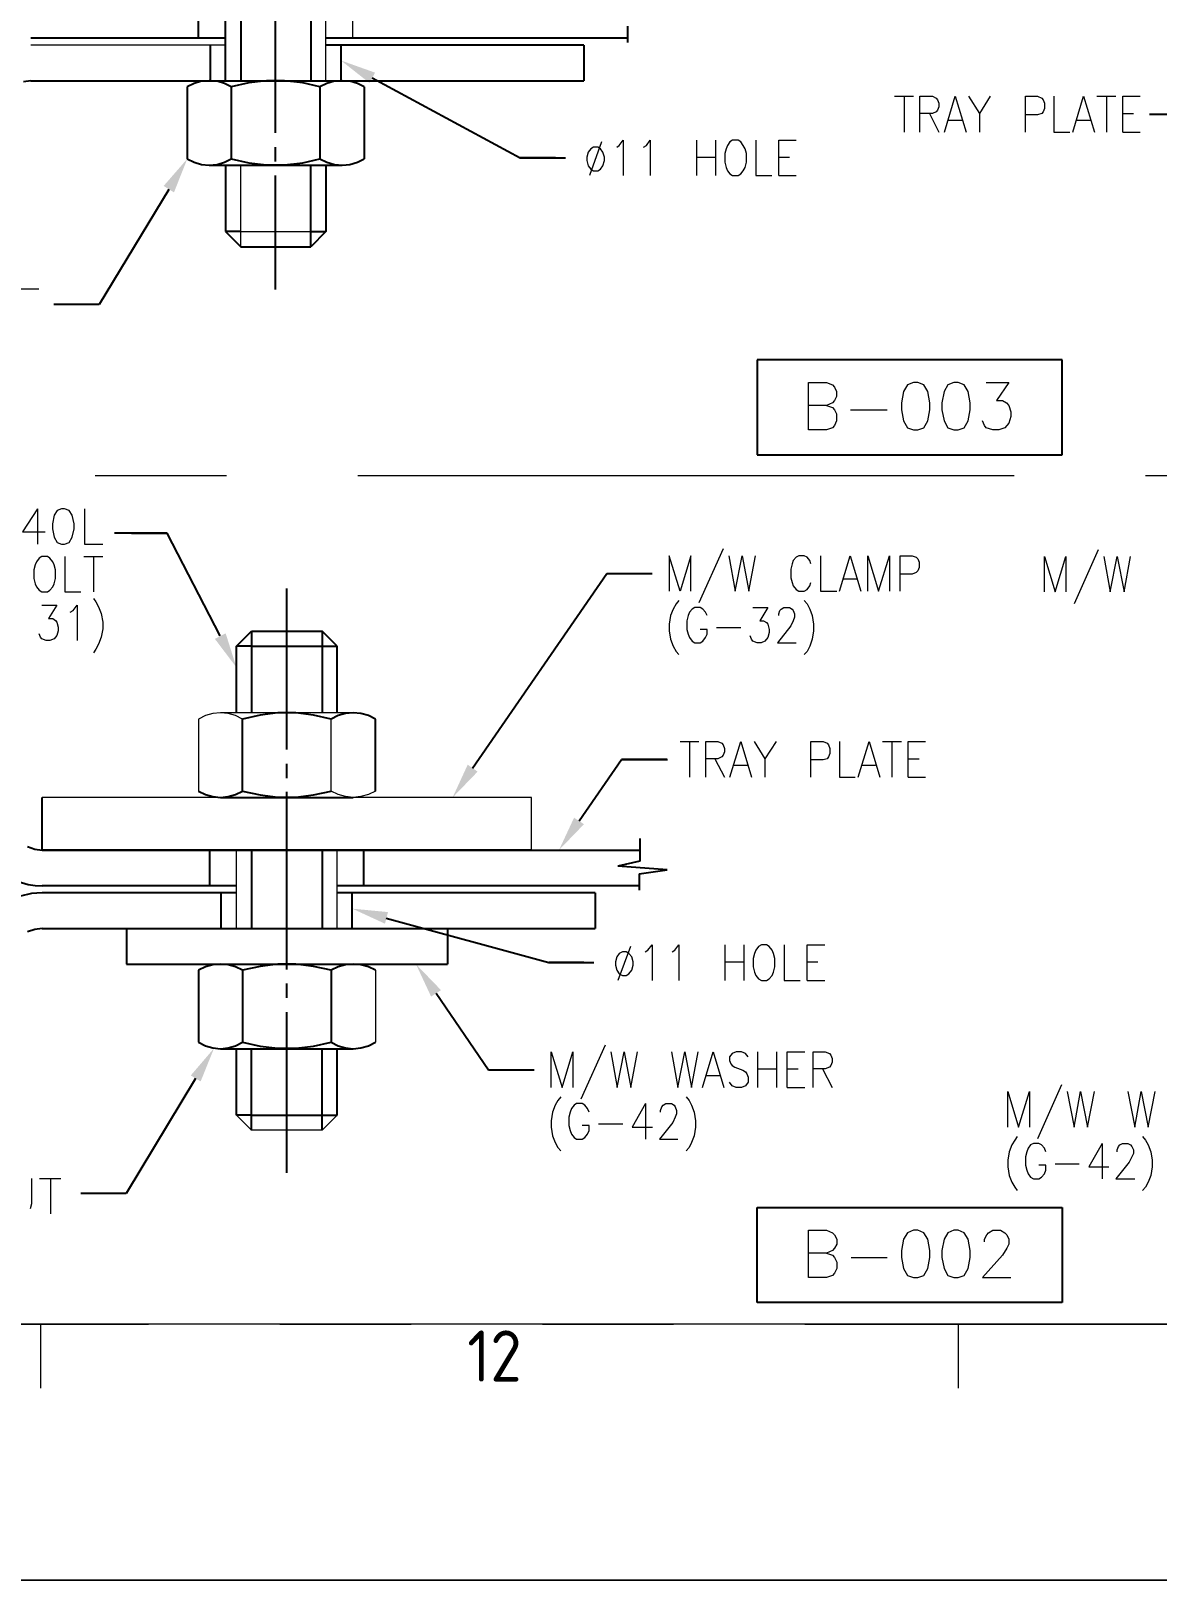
# Model space of a CAD drawing. Header units: inches. Extents: x -15980 to 45789, y -23276 to 2417.
# Drawn here: x 21121 to 21899, y -20343 to -19273 of the extents above; entities that cross this region are included whole.
import ezdxf
from ezdxf.enums import TextEntityAlignment as Align

# ---------------------------------------------------------------- set-up
doc = ezdxf.new("R2010")
doc.units = ezdxf.units.IN
doc.header["$MEASUREMENT"] = 0
doc.linetypes.add('PHANTOMX2', pattern=[127, 63.5, -12.7, 12.7, -12.7, 12.7, -12.7])
for name, color, linetype, lineweight in [('CADRE', 254, 'Continuous', 5), ('Color-7-Line_Weight-25', 7, 'Continuous', 25), ('Color-7-Line_Weight-9', 7, 'Continuous', 9), ('HATCH', 130, 'PHANTOMX2', 9), ('Plot Plan', 9, 'Continuous', 0), ('TEXT', 2, 'Continuous', 13)]:
    doc.layers.add(name, color=color, linetype=linetype, lineweight=lineweight)
doc.layers.add('dim', color=82, linetype='Continuous')
doc.styles.add('ISO Proportional', font='isocp.shx')

# ---------------------------------------------------------------- blocks, each defined once
blk = doc.blocks.new('A$C29ffe9d2')
at = {"layer": 'dim'}
for points in [[(141.92, 147.58), (139.83, 146.5), (144, 141)], [(190.67, 120.83), (188.75, 122.17), (185.83, 115.83)], [(211.25, 110.67), (209.33, 111.92), (206.42, 105.67)], [(172.75, 91.42), (173.33, 93.67), (166.42, 94.33)], [(183.58, 78.58), (181.67, 77.33), (178.75, 83.58)], [(137.08, 60.92), (135.17, 62.08), (139.67, 67.33)]]:
    blk.add_hatch(color=256, dxfattribs=at).paths.add_polyline_path(points)
at = {"layer": 'Color-7-Line_Weight-25', "linetype": 'Continuous'}
for p, q in [((153.75, 125.08), (153.75, 156.25)), ((144, 145.08), (146.92, 148)), ((146.92, 148), (160.58, 148)), ((146.92, 148), (146.92, 132.17)), ((160.58, 148), (160.58, 132.17)), ((163.5, 145.08), (160.58, 148)), ((144, 132.17), (144, 145.08)), ((146.92, 145.08), (144, 145.08)), ((146.92, 145.08), (160.58, 145.08)), ((160.58, 145.08), (163.5, 145.08)), ((163.5, 132.17), (163.5, 145.08)), ((152, 132.17), (148.58, 131.75)), ((155.5, 132.17), (152, 132.17)), ((158.92, 131.75), (155.5, 132.17)), ((165.08, 132.08), (163.67, 131.67)), ((166.58, 132.17), (165.08, 132.08)), ((168.08, 132.08), (166.58, 132.17)), ((169.58, 131.67), (168.08, 132.08)), ((148.58, 131.75), (145.17, 131)), ((145.17, 117.08), (145.17, 131)), ((162.33, 131), (158.92, 131.75)), ((163.67, 131.67), (162.33, 131)), ((170.92, 131), (169.58, 131.67)), ((170.92, 117.08), (170.92, 131)), ((153.75, 119.58), (153.75, 122.33)), ((136.67, 117.08), (138, 116.42)), ((143.83, 116.42), (145.17, 117.08)), ((145.17, 117.08), (148.58, 116.33)), ((153.75, 82.58), (153.75, 116.92)), ((158.92, 116.33), (162.33, 117.08)), ((106.42, 105.67), (106.42, 115.83)), ((138, 116.42), (139.42, 116)), ((139.42, 116), (140.92, 115.83)), ((140.92, 115.83), (142.42, 116)), ((140.92, 115.83), (166.58, 115.83)), ((142.42, 116), (143.83, 116.42)), ((148.58, 116.33), (152, 115.92)), ((152, 115.92), (155.5, 115.92)), ((155.5, 115.92), (158.92, 116.33)), ((222.08, 107.92), (222.08, 103.5)), ((103.58, 106.33), (105, 105.83)), ((105, 105.83), (106.42, 105.67)), ((201.08, 105.67), (106.42, 105.67)), ((106.42, 105.67), (222.08, 105.67)), ((138.83, 98.75), (138.83, 105.67)), ((146.92, 105.67), (146.92, 90.5)), ((160.58, 105.67), (160.58, 90.5)), ((168.67, 98.75), (168.67, 105.67)), ((222.08, 103.5), (217.83, 102.58)), ((227.33, 101.83), (217.83, 102.58)), ((221.92, 101.08), (227.33, 101.83)), ((221.92, 101.08), (221.92, 97.92)), ((104.33, 97.25), (102.25, 96.75)), ((106.42, 97.42), (104.33, 97.25)), ((144, 98.75), (106.42, 98.75)), ((144, 97.42), (106.42, 97.42)), ((141.08, 90.5), (141.08, 97.42)), ((221.92, 98.75), (163.5, 98.75)), ((213.42, 97.42), (163.5, 97.42)), ((166.42, 90.5), (166.42, 97.42)), ((213.42, 97.42), (213.42, 90.5)), ((105, 90.33), (103.58, 89.83)), ((106.42, 90.5), (105, 90.33)), ((106.42, 90.5), (213.42, 90.5)), ((122.75, 90.5), (122.75, 83.58)), ((184.83, 90.5), (184.83, 83.58)), ((122.75, 83.58), (184.83, 83.58)), ((138, 83.08), (136.67, 82.42)), ((136.67, 82.42), (136.67, 68.5)), ((139.42, 83.5), (138, 83.08)), ((140.92, 83.58), (139.42, 83.5)), ((140.92, 83.58), (166.58, 83.58)), ((142.42, 83.5), (140.92, 83.58)), ((143.83, 83.08), (142.42, 83.5)), ((145.17, 82.42), (143.83, 83.08)), ((148.58, 83.17), (145.17, 82.42)), ((145.17, 82.42), (145.17, 68.5)), ((152, 83.58), (148.58, 83.17)), ((155.5, 83.58), (152, 83.58)), ((158.92, 83.17), (155.5, 83.58)), ((162.33, 82.42), (158.92, 83.17)), ((163.67, 83.08), (162.33, 82.42)), ((162.33, 82.42), (162.33, 68.5)), ((165.08, 83.5), (163.67, 83.08)), ((166.58, 83.58), (165.08, 83.5)), ((168.08, 83.5), (166.58, 83.58)), ((169.58, 83.08), (168.08, 83.5)), ((170.92, 82.42), (169.58, 83.08)), ((153.75, 77.08), (153.75, 79.83)), ((153.75, 43.25), (153.75, 74.33)), ((136.67, 68.5), (138, 67.83)), ((138, 67.83), (139.42, 67.42)), ((139.42, 67.42), (140.92, 67.25)), ((140.92, 67.25), (142.42, 67.42)), ((140.92, 67.25), (166.58, 67.25)), ((142.42, 67.42), (143.83, 67.83)), ((143.83, 67.83), (145.17, 68.5)), ((144, 54.42), (144, 67.25)), ((145.17, 68.5), (148.58, 67.75)), ((146.92, 51.5), (146.92, 67.25)), ((148.58, 67.75), (152, 67.33)), ((152, 67.33), (155.5, 67.33)), ((155.5, 67.33), (158.92, 67.75)), ((158.92, 67.75), (162.33, 68.5)), ((160.58, 51.5), (160.58, 67.25)), ((162.33, 68.5), (163.67, 67.83)), ((163.5, 54.42), (163.5, 67.25)), ((163.67, 67.83), (165.08, 67.42)), ((165.08, 67.42), (166.58, 67.25)), ((166.58, 67.25), (168.08, 67.42)), ((168.08, 67.42), (169.58, 67.83)), ((169.58, 67.83), (170.92, 68.5)), ((146.92, 54.42), (144, 54.42)), ((146.92, 54.42), (160.58, 54.42)), ((160.58, 54.42), (163.5, 54.42))]:
    blk.add_line(p, q, dxfattribs=at)
blk.add_arc((106.43, 112.26), 13.51, 180.0619, 269.9383, dxfattribs=at)
at = {"layer": 'Color-7-Line_Weight-9', "linetype": 'Continuous'}
for p, q in [((144, 90.5), (144, 105.67)), ((163.5, 90.5), (163.5, 105.67)), ((170.92, 82.42), (170.92, 68.5))]:
    blk.add_line(p, q, dxfattribs=at)
for points in [[(166.58, 132.17), (140.92, 132.17), (139.42, 132.08), (138, 131.67), (136.67, 131), (136.67, 117.08)], [(145.17, 131), (143.83, 131.67), (142.42, 132.08), (140.92, 132.17)], [(170.92, 117.08), (169.58, 116.42), (168.08, 116), (166.58, 115.83), (165.08, 116), (163.67, 116.42), (162.33, 117.08), (162.33, 131)], [(201.08, 105.67), (201.08, 115.83), (106.42, 115.83)], [(163.5, 54.42), (160.58, 51.5), (146.92, 51.5), (144, 54.42)]]:
    blk.add_lwpolyline(points, dxfattribs=at)
at = {"layer": 'dim'}
for p, q in [((130.58, 166.92), (120.42, 166.92)), ((123.67, 166.92), (130.58, 166.92)), ((140.83, 147.08), (130.58, 166.92)), ((189.67, 121.5), (215.67, 159.17)), ((215.67, 159.17), (224.42, 159.17)), ((210.33, 111.33), (218.5, 123.17)), ((227.25, 123.17), (218.5, 123.17)), ((218.5, 123.17), (227.42, 123.17)), ((173, 92.5), (204.42, 83.92)), ((211.25, 83.92), (204.42, 83.92)), ((204.42, 83.92), (212.33, 83.92)), ((204.42, 83.92), (213.17, 83.92)), ((182.67, 78), (192.75, 63.17)), ((192.75, 63.17), (201.58, 63.17)), ((136.08, 61.5), (122.67, 39.25)), ((122.67, 39.25), (113.92, 39.25)), ((244.75, 18.15), (244.75, 36.57)), ((244.75, 36.57), (303.75, 36.57)), ((303.75, 36.57), (303.75, 18.15)), ((303.75, 18.15), (244.75, 18.15))]:
    blk.add_line(p, q, dxfattribs=at)
at = {"layer": 'HATCH', "ltscale": 2}
blk.add_lwpolyline([(548.5, 178), (0, 178), (0, 14), (548.5, 14)], close=True, dxfattribs=at)
at = {"layer": 'TEXT', "ltscale": 0.5}
for p, q in [((105.5, 171.67), (102.58, 167.17)), ((105.5, 171.67), (105.5, 164.83)), ((109.33, 171.33), (108.75, 170.42)), ((110.17, 171.67), (109.33, 171.33)), ((110.75, 171.67), (110.17, 171.67)), ((111.67, 171.33), (110.75, 171.67)), ((112.25, 170.42), (111.67, 171.33)), ((114.58, 171.67), (114.58, 164.83)), ((108.75, 170.42), (108.42, 168.75)), ((108.42, 168.75), (108.42, 167.75)), ((108.42, 167.75), (108.75, 166.17)), ((112.58, 168.75), (112.25, 170.42)), ((112.25, 166.17), (112.58, 167.75)), ((112.58, 167.75), (112.58, 168.75)), ((102.58, 167.17), (107, 167.17)), ((108.75, 166.17), (109.33, 165.17)), ((109.33, 165.17), (110.17, 164.83)), ((110.17, 164.83), (110.75, 164.83)), ((110.75, 164.83), (111.67, 165.17)), ((111.67, 165.17), (112.25, 166.17)), ((114.58, 164.83), (118.17, 164.83)), ((105.83, 162.08), (105.33, 161.42)), ((106.33, 162.42), (105.83, 162.08)), ((107.42, 162.42), (106.33, 162.42)), ((107.92, 162.08), (107.42, 162.42)), ((108.5, 161.42), (107.92, 162.08)), ((110.83, 162.42), (110.83, 155.58)), ((114.5, 162.42), (118.17, 162.42)), ((116.33, 162.42), (116.33, 155.58)), ((238.17, 163.92), (233.5, 153.5)), ((239.25, 162.58), (240.5, 155.75)), ((240.5, 155.75), (241.83, 162.58)), ((241.83, 162.58), (243.17, 155.75)), ((243.17, 155.75), (244.42, 162.58)), ((252.33, 162.33), (251.75, 161.67)), ((252.83, 162.58), (252.33, 162.33)), ((253.83, 162.58), (252.83, 162.58)), ((254.42, 162.33), (253.83, 162.58)), ((254.92, 161.67), (254.42, 162.33)), ((257, 162.58), (257, 155.75)), ((260.67, 155.75), (262.75, 162.58)), ((262.75, 162.58), (264.83, 155.75)), ((266.17, 155.75), (266.17, 162.58)), ((266.17, 162.58), (268.25, 155.75)), ((268.25, 155.75), (270.33, 162.58)), ((270.33, 162.58), (270.33, 155.75)), ((272.42, 155.75), (272.42, 162.58)), ((272.42, 162.58), (274.75, 162.58)), ((274.75, 162.58), (275.5, 162.33)), ((275.5, 162.33), (275.83, 162)), ((275.83, 162), (276.08, 161.33)), ((300.33, 155.58), (300.33, 162.42)), ((300.33, 162.42), (302.42, 155.58)), ((302.42, 155.58), (304.5, 162.42)), ((304.5, 162.42), (304.5, 155.58)), ((310.75, 163.75), (306.08, 153.25)), ((311.83, 162.42), (313.08, 155.58)), ((313.08, 155.58), (314.42, 162.42)), ((314.42, 162.42), (315.75, 155.58)), ((315.75, 155.58), (317, 162.42)), ((105.08, 160.83), (104.83, 159.83)), ((104.83, 159.83), (104.83, 158.17)), ((105.33, 161.42), (105.08, 160.83)), ((108.75, 160.83), (108.5, 161.42)), ((109, 159.83), (108.75, 160.83)), ((109, 158.17), (109, 159.83)), ((251.5, 161), (251.25, 160)), ((251.25, 160), (251.25, 158.33)), ((251.75, 161.67), (251.5, 161)), ((255.17, 161), (254.92, 161.67)), ((274.75, 159), (272.42, 159)), ((275.5, 159.33), (274.75, 159)), ((275.83, 159.67), (275.5, 159.33)), ((276.08, 160.33), (275.83, 159.67)), ((276.08, 161.33), (276.08, 160.33)), ((104.83, 158.17), (105.08, 157.17)), ((105.08, 157.17), (105.33, 156.58)), ((105.33, 156.58), (105.83, 155.92)), ((105.83, 155.92), (106.33, 155.58)), ((107.42, 155.58), (107.92, 155.92)), ((107.92, 155.92), (108.5, 156.58)), ((108.5, 156.58), (108.75, 157.17)), ((108.75, 157.17), (109, 158.17)), ((251.25, 158.33), (251.5, 157.42)), ((251.5, 157.42), (251.75, 156.75)), ((251.75, 156.75), (252.33, 156.08)), ((252.33, 156.08), (252.83, 155.75)), ((253.83, 155.75), (254.42, 156.08)), ((254.42, 156.08), (254.92, 156.75)), ((254.92, 156.75), (255.17, 157.42)), ((261.42, 158.08), (264.08, 158.08)), ((106.33, 155.58), (107.42, 155.58)), ((106.33, 153), (109.25, 153)), ((109.25, 153), (107.67, 150.42)), ((110.83, 155.58), (113.92, 155.58)), ((112.42, 152), (113.17, 153)), ((113.17, 153), (113.17, 146.17)), ((116.33, 154.33), (116.83, 153.67)), ((116.83, 153.67), (117.33, 152.67)), ((252.83, 155.75), (253.83, 155.75)), ((253.83, 153.92), (254.42, 153.25)), ((254.42, 153.25), (254.92, 152.25)), ((257, 155.75), (260.17, 155.75)), ((107.67, 150.42), (108.5, 150.42)), ((108.5, 150.42), (109, 150.08)), ((109, 150.08), (109.25, 149.75)), ((111.83, 151.67), (112.42, 152)), ((117.33, 152.67), (117.83, 151.42)), ((117.83, 151.42), (118.17, 149.75)), ((231.42, 151), (231.17, 150)), ((231.17, 150), (231.17, 148.33)), ((231.67, 151.67), (231.42, 151)), ((232.17, 152.25), (231.67, 151.67)), ((232.67, 152.58), (232.17, 152.25)), ((233.75, 152.58), (232.67, 152.58)), ((234.25, 152.25), (233.75, 152.58)), ((234.75, 151.67), (234.25, 152.25)), ((235.08, 151), (234.75, 151.67)), ((243.92, 152.58), (246.83, 152.58)), ((246.83, 152.58), (245.25, 150)), ((245.25, 150), (246, 150)), ((246, 150), (246.58, 149.67)), ((248.92, 151.33), (249.17, 152)), ((248.92, 151), (248.92, 151.33)), ((249.17, 152), (249.42, 152.25)), ((249.42, 152.25), (249.92, 152.58)), ((249.92, 152.58), (251, 152.58)), ((251, 152.58), (251.5, 152.25)), ((251.75, 150), (251.25, 149)), ((251.5, 152.25), (251.75, 152)), ((251.75, 152), (252, 151.33)), ((252, 150.67), (251.75, 150)), ((252, 151.33), (252, 150.67)), ((254.92, 152.25), (255.42, 151)), ((255.42, 151), (255.67, 149.33)), ((106.08, 146.83), (105.83, 147.5)), ((106.33, 146.5), (106.08, 146.83)), ((109.25, 147.17), (108.75, 146.5)), ((109.25, 149.75), (109.5, 148.75)), ((109.5, 148.08), (109.25, 147.17)), ((109.5, 148.75), (109.5, 148.08)), ((117.83, 146.83), (117.33, 145.5)), ((118.17, 148.42), (117.83, 146.83)), ((118.17, 149.75), (118.17, 148.42)), ((231.17, 148.33), (231.42, 147.42)), ((231.42, 147.42), (231.67, 146.75)), ((235.08, 148.33), (233.75, 148.33)), ((234.75, 146.75), (235.08, 147.42)), ((235.08, 147.42), (235.08, 148.33)), ((236.92, 148.67), (241.58, 148.67)), ((243.67, 146.42), (243.42, 147.08)), ((246.58, 149.67), (246.83, 149.33)), ((246.83, 149.33), (247.08, 148.33)), ((247.08, 147.75), (246.83, 146.75)), ((247.08, 148.33), (247.08, 147.75)), ((251.25, 149), (248.67, 145.75)), ((255.67, 148.08), (255.42, 146.42)), ((255.67, 149.33), (255.67, 148.08)), ((107.17, 146.17), (106.33, 146.5)), ((107.92, 146.17), (107.17, 146.17)), ((108.75, 146.5), (107.92, 146.17)), ((116.83, 144.5), (116.33, 143.83)), ((117.33, 145.5), (116.83, 144.5)), ((231.67, 146.75), (232.17, 146.08)), ((232.17, 146.08), (232.67, 145.75)), ((232.67, 145.75), (233.75, 145.75)), ((233.75, 145.75), (234.25, 146.08)), ((234.25, 146.08), (234.75, 146.75)), ((243.92, 146.08), (243.67, 146.42)), ((244.75, 145.75), (243.92, 146.08)), ((245.5, 145.75), (244.75, 145.75)), ((246.25, 146.08), (245.5, 145.75)), ((246.83, 146.75), (246.25, 146.08)), ((248.67, 145.75), (252.33, 145.75)), ((254.42, 144.08), (253.83, 143.5)), ((254.92, 145.08), (254.42, 144.08)), ((255.42, 146.42), (254.92, 145.08)), ((229.83, 126.67), (233.5, 126.67)), ((231.67, 126.67), (231.67, 119.75)), ((234.83, 119.75), (234.83, 126.67)), ((234.83, 126.67), (237.17, 126.67)), ((237.17, 126.67), (237.92, 126.33)), ((237.92, 126.33), (238.17, 126)), ((238.17, 126), (238.42, 125.33)), ((239.5, 119.75), (241.58, 126.67)), ((241.58, 126.67), (243.67, 119.75)), ((244.17, 126.67), (246.25, 123.33)), ((248.42, 126.67), (246.25, 123.33)), ((255.17, 119.75), (255.17, 126.67)), ((255.17, 126.67), (257.5, 126.67)), ((257.5, 126.67), (258.33, 126.33)), ((258.33, 126.33), (258.58, 126)), ((258.58, 126), (258.83, 125.33)), ((260.67, 126.67), (260.67, 119.75)), ((264.33, 119.75), (266.42, 126.67)), ((266.42, 126.67), (268.5, 119.75)), ((269, 126.67), (272.67, 126.67)), ((270.83, 126.67), (270.83, 119.75)), ((274, 119.75), (274, 126.67)), ((274, 126.67), (277.33, 126.67)), ((237.17, 123.33), (234.83, 123.33)), ((236.58, 123.33), (238.42, 119.75)), ((237.92, 123.67), (237.17, 123.33)), ((238.17, 124), (237.92, 123.67)), ((238.42, 124.67), (238.17, 124)), ((238.42, 125.33), (238.42, 124.67)), ((246.25, 123.33), (246.25, 119.75)), ((257.5, 123.08), (255.17, 123.08)), ((258.33, 123.33), (257.5, 123.08)), ((258.58, 123.67), (258.33, 123.33)), ((258.83, 124.33), (258.58, 123.67)), ((258.83, 125.33), (258.83, 124.33)), ((274, 123.33), (276.08, 123.33)), ((240.25, 122.08), (242.92, 122.08)), ((265.08, 122.08), (267.67, 122.08)), ((260.67, 119.75), (263.75, 119.75)), ((274, 119.75), (277.33, 119.75)), ((220.25, 87), (217.83, 80.42)), ((223.58, 86.33), (224.42, 87.33)), ((224.42, 87.33), (224.42, 80.42)), ((228.83, 86.33), (229.58, 87.33)), ((229.58, 87.33), (229.58, 80.42)), ((238.5, 87.33), (238.5, 80.42)), ((242.17, 87.33), (242.17, 80.42)), ((245, 87), (244.5, 86.33)), ((245.58, 87.33), (245, 87)), ((246.58, 87.33), (245.58, 87.33)), ((247.08, 87), (246.58, 87.33)), ((247.67, 86.33), (247.08, 87)), ((250, 87.33), (250, 80.42)), ((254.42, 80.42), (254.42, 87.33)), ((254.42, 87.33), (257.83, 87.33)), ((217.58, 85), (217.33, 84.08)), ((217.33, 84.08), (217.33, 83.42)), ((218.08, 85.67), (217.58, 85)), ((218.67, 86), (218.08, 85.67)), ((219.42, 86), (218.67, 86)), ((219.92, 85.67), (219.42, 86)), ((220.5, 85), (219.92, 85.67)), ((220.75, 84.08), (220.5, 85)), ((220.75, 83.42), (220.75, 84.08)), ((223.08, 86), (223.58, 86.33)), ((228.33, 86), (228.83, 86.33)), ((238.5, 84.08), (242.17, 84.08)), ((244.25, 85.67), (244, 84.67)), ((244, 84.67), (244, 83.08)), ((244.5, 86.33), (244.25, 85.67)), ((247.92, 85.67), (247.67, 86.33)), ((248.17, 84.67), (247.92, 85.67)), ((248.17, 83.08), (248.17, 84.67)), ((254.42, 84.08), (256.5, 84.08)), ((217.33, 83.42), (217.58, 82.42)), ((217.58, 82.42), (218.08, 81.75)), ((218.08, 81.75), (218.67, 81.42)), ((218.67, 81.42), (219.42, 81.42)), ((219.42, 81.42), (219.92, 81.75)), ((219.92, 81.75), (220.5, 82.42)), ((220.5, 82.42), (220.75, 83.42)), ((244, 83.08), (244.25, 82.08)), ((244.25, 82.08), (244.5, 81.42)), ((244.5, 81.42), (245, 80.75)), ((247.08, 80.75), (247.67, 81.42)), ((247.67, 81.42), (247.92, 82.08)), ((247.92, 82.08), (248.17, 83.08)), ((245, 80.75), (245.58, 80.42)), ((245.58, 80.42), (246.58, 80.42)), ((246.58, 80.42), (247.08, 80.75)), ((250, 80.42), (253.08, 80.42)), ((254.42, 80.42), (257.83, 80.42)), ((204.92, 59.75), (204.92, 66.67)), ((204.92, 66.67), (207, 59.75)), ((207, 59.75), (209.08, 66.67)), ((209.08, 66.67), (209.08, 59.75)), ((215.33, 67.92), (210.67, 57.5)), ((216.42, 66.67), (217.67, 59.75)), ((217.67, 59.75), (219, 66.67)), ((219, 66.67), (220.33, 59.75)), ((220.33, 59.75), (221.58, 66.67)), ((228.17, 66.67), (229.42, 59.75)), ((229.42, 59.75), (230.75, 66.67)), ((230.75, 66.67), (232.08, 59.75)), ((232.08, 59.75), (233.33, 66.67)), ((234.17, 59.75), (236.25, 66.67)), ((236.25, 66.67), (238.33, 59.75)), ((239.92, 66.33), (239.42, 65.67)), ((240.67, 66.67), (239.92, 66.33)), ((241.75, 66.67), (240.67, 66.67)), ((242.5, 66.33), (241.75, 66.67)), ((243, 65.67), (242.5, 66.33)), ((244.83, 66.67), (244.83, 59.75)), ((248.5, 66.67), (248.5, 59.75)), ((250.58, 59.75), (250.58, 66.67)), ((250.58, 66.67), (254, 66.67)), ((255.58, 59.75), (255.58, 66.67)), ((255.58, 66.67), (257.92, 66.67)), ((257.92, 66.67), (258.75, 66.33)), ((258.75, 66.33), (259, 66)), ((259, 66), (259.25, 65.33)), ((239.42, 65.67), (239.42, 65)), ((239.42, 65), (239.67, 64.33)), ((239.67, 64.33), (239.92, 64)), ((239.92, 64), (240.42, 63.67)), ((240.42, 63.67), (242, 63.08)), ((242, 63.08), (242.5, 62.75)), ((244.83, 63.33), (248.5, 63.33)), ((250.58, 63.33), (252.67, 63.33)), ((257.92, 63.33), (255.58, 63.33)), ((257.42, 63.33), (259.25, 59.75)), ((258.75, 63.67), (257.92, 63.33)), ((259, 64), (258.75, 63.67)), ((259.25, 64.67), (259, 64)), ((259.25, 65.33), (259.25, 64.67)), ((234.92, 62.08), (237.58, 62.08)), ((239.92, 60.08), (239.42, 60.75)), ((240.67, 59.75), (239.92, 60.08)), ((242.5, 60.08), (241.75, 59.75)), ((242.5, 62.75), (242.75, 62.42)), ((243, 60.75), (242.5, 60.08)), ((242.75, 62.42), (243, 61.75)), ((243, 61.75), (243, 60.75)), ((303.67, 60.25), (299, 49.83)), ((231, 57.92), (231.58, 57.25)), ((231.58, 57.25), (232.08, 56.33)), ((241.75, 59.75), (240.67, 59.75)), ((250.58, 59.75), (254, 59.75)), ((293.25, 52.08), (293.25, 59)), ((293.25, 59), (295.33, 52.08)), ((295.33, 52.08), (297.42, 59)), ((297.42, 59), (297.42, 52.08)), ((304.75, 59), (306.08, 52.08)), ((306.08, 52.08), (307.33, 59)), ((307.33, 59), (308.67, 52.08)), ((308.67, 52.08), (310, 59)), ((316.5, 59), (317.83, 52.08)), ((317.83, 52.08), (319.08, 59)), ((319.08, 59), (320.42, 52.08)), ((320.42, 52.08), (321.75, 59)), ((208.58, 55), (208.33, 54)), ((208.33, 54), (208.33, 52.42)), ((208.83, 55.67), (208.58, 55)), ((209.33, 56.33), (208.83, 55.67)), ((209.83, 56.67), (209.33, 56.33)), ((210.92, 56.67), (209.83, 56.67)), ((211.42, 56.33), (210.92, 56.67)), ((211.92, 55.67), (211.42, 56.33)), ((212.25, 55), (211.92, 55.67)), ((223.17, 56.67), (220.58, 52.08)), ((223.17, 56.67), (223.17, 49.75)), ((226.08, 55.33), (226.33, 56)), ((226.08, 55), (226.08, 55.33)), ((226.33, 56), (226.58, 56.33)), ((226.58, 56.33), (227.08, 56.67)), ((227.08, 56.67), (228.17, 56.67)), ((228.17, 56.67), (228.67, 56.33)), ((228.92, 54), (228.42, 53)), ((228.67, 56.33), (228.92, 56)), ((228.92, 56), (229.17, 55.33)), ((229.17, 54.67), (228.92, 54)), ((229.17, 55.33), (229.17, 54.67)), ((232.08, 56.33), (232.58, 55)), ((232.58, 55), (232.83, 53.33)), ((208.33, 52.42), (208.58, 51.42)), ((208.58, 51.42), (208.83, 50.75)), ((212.25, 52.42), (210.92, 52.42)), ((211.92, 50.75), (212.25, 51.42)), ((212.25, 51.42), (212.25, 52.42)), ((214.08, 52.75), (218.75, 52.75)), ((220.58, 52.08), (224.5, 52.08)), ((228.42, 53), (225.83, 49.75)), ((232.83, 52.08), (232.58, 50.42)), ((232.83, 53.33), (232.83, 52.08)), ((208.83, 50.75), (209.33, 50.08)), ((209.33, 50.08), (209.83, 49.75)), ((209.83, 49.75), (210.92, 49.75)), ((210.92, 49.75), (211.42, 50.08)), ((211.42, 50.08), (211.92, 50.75)), ((225.83, 49.75), (229.42, 49.75)), ((231.58, 48.17), (231, 47.5)), ((232.08, 49.08), (231.58, 48.17)), ((232.58, 50.42), (232.08, 49.08)), ((297.17, 48), (296.92, 47.33)), ((297.67, 48.67), (297.17, 48)), ((298.25, 48.92), (297.67, 48.67)), ((299.25, 48.92), (298.25, 48.92)), ((299.75, 48.67), (299.25, 48.92)), ((300.33, 48), (299.75, 48.67)), ((300.58, 47.33), (300.33, 48)), ((311.5, 48.92), (308.92, 44.42)), ((311.5, 48.92), (311.5, 42.08)), ((314.42, 47.67), (314.67, 48.33)), ((314.67, 48.33), (314.92, 48.67)), ((314.92, 48.67), (315.42, 48.92)), ((315.42, 48.92), (316.5, 48.92)), ((316.5, 48.92), (317, 48.67)), ((317, 48.67), (317.25, 48.33)), ((317.25, 48.33), (317.58, 47.67)), ((319.33, 50.25), (319.92, 49.58)), ((319.92, 49.58), (320.42, 48.67)), ((320.42, 48.67), (320.92, 47.33)), ((296.92, 47.33), (296.67, 46.33)), ((296.67, 46.33), (296.67, 44.75)), ((302.42, 45), (307.08, 45)), ((316.75, 45.33), (314.17, 42.08)), ((314.42, 47.33), (314.42, 47.67)), ((317.58, 47), (316.75, 45.33)), ((317.58, 47.67), (317.58, 47)), ((320.92, 47.33), (321.17, 45.67)), ((321.17, 45.67), (321.17, 44.42)), ((104.42, 37.33), (104.42, 42.17)), ((105.92, 42.17), (110, 42.17)), ((108, 42.17), (108, 35.33)), ((296.67, 44.75), (296.92, 43.75)), ((296.92, 43.75), (297.17, 43.08)), ((297.17, 43.08), (297.67, 42.42)), ((297.67, 42.42), (298.25, 42.08)), ((298.25, 42.08), (299.25, 42.08)), ((300.58, 44.75), (299.25, 44.75)), ((299.25, 42.08), (299.75, 42.42)), ((299.75, 42.42), (300.33, 43.08)), ((300.33, 43.08), (300.58, 43.75)), ((300.58, 43.75), (300.58, 44.75)), ((308.92, 44.42), (312.83, 44.42)), ((314.17, 42.08), (317.83, 42.08)), ((320.92, 42.75), (320.42, 41.42)), ((321.17, 44.42), (320.92, 42.75)), ((319.92, 40.5), (319.33, 39.83)), ((320.42, 41.42), (319.92, 40.5)), ((104.17, 36.33), (104.42, 37.33)), ((254.67, 22.98), (254.67, 32.15)), ((254.67, 32.15), (258.17, 32.15)), ((258.17, 32.15), (259.33, 31.65)), ((259.33, 31.65), (259.75, 31.23)), ((259.75, 31.23), (260.17, 30.4)), ((260.17, 30.4), (260.17, 29.48)), ((273.08, 30.4), (272.67, 28.23)), ((273.83, 31.65), (273.08, 30.4)), ((275, 32.15), (273.83, 31.65)), ((275.83, 32.15), (275, 32.15)), ((277, 31.65), (275.83, 32.15)), ((277.75, 30.4), (277, 31.65)), ((278.17, 28.23), (277.75, 30.4)), ((280.92, 30.4), (280.5, 28.23)), ((281.67, 31.65), (280.92, 30.4)), ((282.83, 32.15), (281.67, 31.65)), ((283.67, 32.15), (282.83, 32.15)), ((284.83, 31.65), (283.67, 32.15)), ((285.58, 30.4), (284.83, 31.65)), ((286, 28.23), (285.58, 30.4)), ((288.75, 30.4), (289.17, 31.23)), ((288.75, 29.9), (288.75, 30.4)), ((289.17, 31.23), (289.5, 31.65)), ((289.5, 31.65), (290.33, 32.15)), ((290.33, 32.15), (291.83, 32.15)), ((291.83, 32.15), (292.67, 31.65)), ((292.67, 31.65), (293.08, 31.23)), ((293.08, 31.23), (293.42, 30.4)), ((293.42, 30.4), (293.42, 29.48)), ((258.17, 27.73), (254.67, 27.73)), ((259.33, 28.23), (258.17, 27.73)), ((258.17, 27.73), (259.33, 27.32)), ((259.75, 28.65), (259.33, 28.23)), ((259.33, 27.32), (259.75, 26.9)), ((260.17, 29.48), (259.75, 28.65)), ((272.67, 28.23), (272.67, 26.9)), ((278.17, 26.9), (278.17, 28.23)), ((280.5, 28.23), (280.5, 26.9)), ((286, 26.9), (286, 28.23)), ((292.25, 27.32), (288.33, 22.98)), ((293.08, 28.65), (292.25, 27.32)), ((293.42, 29.48), (293.08, 28.65)), ((259.75, 26.9), (260.17, 25.98)), ((260.17, 24.73), (259.75, 23.82)), ((260.17, 25.98), (260.17, 24.73)), ((262.92, 26.9), (269.92, 26.9)), ((272.67, 26.9), (273.08, 24.73)), ((273.08, 24.73), (273.83, 23.4)), ((277, 23.4), (277.75, 24.73)), ((277.75, 24.73), (278.17, 26.9)), ((280.5, 26.9), (280.92, 24.73)), ((280.92, 24.73), (281.67, 23.4)), ((284.83, 23.4), (285.58, 24.73)), ((285.58, 24.73), (286, 26.9)), ((258.17, 22.98), (254.67, 22.98)), ((259.33, 23.4), (258.17, 22.98)), ((259.75, 23.82), (259.33, 23.4)), ((273.83, 23.4), (275, 22.98)), ((275, 22.98), (275.83, 22.98)), ((275.83, 22.98), (277, 23.4)), ((281.67, 23.4), (282.83, 22.98)), ((282.83, 22.98), (283.67, 22.98)), ((283.67, 22.98), (284.83, 23.4)), ((288.33, 22.98), (293.83, 22.98))]:
    blk.add_line(p, q, dxfattribs=at)
for points in [[(231.92, 155.75), (231.92, 162.58), (229.83, 155.75), (227.75, 162.58), (227.75, 155.75)], [(229.58, 153.92), (229.08, 153.25), (228.5, 152.25), (228, 151), (227.75, 149.33), (227.75, 148.08), (228, 146.42), (228.5, 145.08), (229.08, 144.08), (229.58, 143.5)], [(206.75, 57.92), (206.17, 57.25), (205.67, 56.33), (205.17, 55), (204.92, 53.33), (204.92, 52.08), (205.17, 50.42), (205.67, 49.08), (206.17, 48.17), (206.75, 47.5)], [(295.08, 50.25), (294.58, 49.58), (294, 48.67), (293.5, 47.33), (293.25, 45.67), (293.25, 44.42), (293.5, 42.75), (294, 41.42), (294.58, 40.5), (295.08, 39.83)]]:
    blk.add_lwpolyline(points, dxfattribs=at)
blk = doc.blocks.new('A$C47e84c82')
at = {"layer": 'dim'}
for points in [[(169.75, 160.13), (170.83, 162.13), (164.25, 164.47)], [(131.92, 138.97), (129.92, 140.22), (134.5, 145.47)]]:
    blk.add_hatch(color=256, dxfattribs=at).paths.add_polyline_path(points)
at = {"layer": 'Color-7-Line_Weight-25', "linetype": 'Continuous'}
for p, q in [((151.58, 150.47), (151.58, 184.72)), ((136.67, 168.8), (136.67, 175.72)), ((141.92, 160.55), (141.92, 175.72)), ((144.83, 175.72), (144.83, 160.55)), ((158.42, 175.72), (158.42, 160.55)), ((219.75, 167.97), (219.75, 171.13)), ((141.92, 168.8), (104.25, 168.8)), ((219.75, 168.8), (161.33, 168.8)), ((139, 160.55), (139, 167.47)), ((211.25, 167.47), (161.33, 167.47)), ((164.25, 160.55), (164.25, 167.47)), ((211.25, 167.47), (211.25, 160.55)), ((104.25, 160.55), (102.83, 160.38)), ((104.25, 160.55), (211.25, 160.55)), ((135.83, 160.05), (134.5, 159.38)), ((134.5, 159.38), (134.5, 145.47)), ((137.25, 160.47), (135.83, 160.05)), ((138.75, 160.55), (137.25, 160.47)), ((138.75, 160.55), (164.42, 160.55)), ((140.25, 160.47), (138.75, 160.55)), ((141.67, 160.05), (140.25, 160.47)), ((143, 159.38), (141.67, 160.05)), ((146.42, 160.13), (143, 159.38)), ((143, 159.38), (143, 145.47)), ((149.83, 160.55), (146.42, 160.13)), ((153.33, 160.55), (149.83, 160.55)), ((156.83, 160.13), (153.33, 160.55)), ((160.17, 159.38), (156.83, 160.13)), ((161.5, 160.05), (160.17, 159.38)), ((160.17, 159.38), (160.17, 145.47)), ((163, 160.47), (161.5, 160.05)), ((164.5, 160.55), (163, 160.47)), ((165.92, 160.47), (164.5, 160.55)), ((167.42, 160.05), (165.92, 160.47)), ((168.75, 159.38), (167.42, 160.05)), ((168.75, 159.38), (168.75, 145.47)), ((151.58, 144.97), (151.58, 147.72)), ((134.5, 145.47), (135.83, 144.8)), ((135.83, 144.8), (137.25, 144.38)), ((137.25, 144.38), (138.75, 144.22)), ((138.75, 144.22), (140.25, 144.38)), ((138.75, 144.22), (164.42, 144.22)), ((140.25, 144.38), (141.67, 144.8)), ((141.67, 144.8), (143, 145.47)), ((141.92, 144.22), (141.92, 131.38)), ((143, 145.47), (146.42, 144.72)), ((146.42, 144.72), (149.83, 144.3)), ((149.83, 144.3), (153.33, 144.3)), ((153.33, 144.3), (156.83, 144.72)), ((156.83, 144.72), (160.17, 145.47)), ((158.42, 128.47), (158.42, 144.22)), ((160.17, 145.47), (161.5, 144.8)), ((161.33, 144.22), (161.33, 131.38)), ((161.5, 144.8), (163, 144.38)), ((163, 144.38), (164.5, 144.22)), ((164.5, 144.22), (165.92, 144.38)), ((165.92, 144.38), (167.42, 144.8)), ((167.42, 144.8), (168.75, 145.47)), ((151.58, 120.22), (151.58, 142.22)), ((144.83, 131.38), (141.92, 131.38)), ((141.92, 131.38), (144.83, 128.47)), ((158.42, 131.38), (161.33, 131.38)), ((161.33, 131.38), (158.42, 128.47)), ((144.83, 128.47), (158.42, 128.47))]:
    blk.add_line(p, q, dxfattribs=at)
at = {"layer": 'Color-7-Line_Weight-9', "linetype": 'Continuous'}
for p, q in [((161.33, 160.55), (161.33, 175.72)), ((166.5, 168.8), (166.5, 175.72)), ((141.92, 167.47), (104.25, 167.47)), ((144.83, 128.47), (144.83, 144.22)), ((144.83, 131.38), (158.42, 131.38))]:
    blk.add_line(p, q, dxfattribs=at)
at = {"layer": 'dim'}
for p, q in [((170.25, 161.13), (198.92, 145.63)), ((329.58, 154.05), (320.67, 154.05)), ((205.75, 145.63), (198.92, 145.63)), ((198.92, 145.63), (206.83, 145.63)), ((198.92, 145.63), (207.67, 145.63)), ((130.92, 139.55), (117.42, 117.3)), ((117.42, 117.3), (108.67, 117.3)), ((244.75, 106.62), (244.75, 88.2)), ((303.75, 106.62), (244.75, 106.62)), ((303.75, 88.2), (303.75, 106.62)), ((244.75, 88.2), (303.75, 88.2))]:
    blk.add_line(p, q, dxfattribs=at)
at = {"layer": 'HATCH', "ltscale": 2}
blk.add_lwpolyline([(0, 248.05), (548.5, 248.05), (548.5, 84.13), (0, 84.13)], close=True, dxfattribs=at)
at = {"layer": 'TEXT', "ltscale": 0.5}
for p, q in [((271.33, 157.55), (275, 157.55)), ((273.17, 157.55), (273.17, 150.63)), ((276.25, 150.63), (276.25, 157.55)), ((276.25, 157.55), (278.67, 157.55)), ((278.67, 157.55), (279.42, 157.22)), ((279.42, 157.22), (279.67, 156.88)), ((279.67, 156.88), (279.92, 156.22)), ((279.92, 156.22), (279.92, 155.55)), ((281, 150.63), (283.08, 157.55)), ((283.08, 157.55), (285.17, 150.63)), ((285.67, 157.55), (287.75, 154.22)), ((289.83, 157.55), (287.75, 154.22)), ((296.67, 150.63), (296.67, 157.55)), ((296.67, 157.55), (299, 157.55)), ((299, 157.55), (299.83, 157.22)), ((299.83, 157.22), (300.08, 156.88)), ((300.08, 156.88), (300.33, 156.22)), ((300.33, 156.22), (300.33, 155.22)), ((302.17, 157.55), (302.17, 150.63)), ((305.83, 150.63), (307.92, 157.55)), ((307.92, 157.55), (310, 150.63)), ((310.5, 157.55), (314.17, 157.55)), ((312.33, 157.55), (312.33, 150.63)), ((315.5, 150.63), (315.5, 157.55)), ((315.5, 157.55), (318.83, 157.55)), ((278.67, 154.22), (276.25, 154.22)), ((278.08, 154.22), (279.92, 150.63)), ((279.42, 154.55), (278.67, 154.22)), ((279.67, 154.88), (279.42, 154.55)), ((279.92, 155.55), (279.67, 154.88)), ((281.75, 152.97), (284.42, 152.97)), ((287.75, 154.22), (287.75, 150.63)), ((299, 153.97), (296.67, 153.97)), ((299.83, 154.22), (299, 153.97)), ((300.08, 154.55), (299.83, 154.22)), ((300.33, 155.22), (300.08, 154.55)), ((306.58, 152.97), (309.17, 152.97)), ((315.5, 154.22), (317.58, 154.22)), ((302.17, 150.63), (305.25, 150.63)), ((315.5, 150.63), (318.83, 150.63)), ((212.58, 147.38), (212.08, 146.72)), ((214.67, 148.72), (212.33, 142.22)), ((213.08, 147.72), (212.58, 147.38)), ((213.92, 147.72), (213.08, 147.72)), ((214.42, 147.38), (213.92, 147.72)), ((214.92, 146.72), (214.42, 147.38)), ((217.58, 147.72), (218.08, 148.05)), ((218.08, 148.05), (218.83, 149.05)), ((218.83, 149.05), (218.83, 142.22)), ((222.75, 147.72), (223.33, 148.05)), ((223.33, 148.05), (224.08, 149.05)), ((224.08, 149.05), (224.08, 142.22)), ((233, 149.05), (233, 142.22)), ((236.67, 149.05), (236.67, 142.22)), ((238.75, 147.38), (238.5, 146.47)), ((239, 148.05), (238.75, 147.38)), ((239.5, 148.72), (239, 148.05)), ((240, 149.05), (239.5, 148.72)), ((241.08, 149.05), (240, 149.05)), ((241.58, 148.72), (241.08, 149.05)), ((242.08, 148.05), (241.58, 148.72)), ((242.42, 147.38), (242.08, 148.05)), ((242.67, 146.47), (242.42, 147.38)), ((244.5, 149.05), (244.5, 142.22)), ((248.92, 142.22), (248.92, 149.05)), ((248.92, 149.05), (252.33, 149.05)), ((212.08, 146.72), (211.83, 145.8)), ((211.83, 145.8), (211.83, 145.13)), ((211.83, 145.13), (212.08, 144.13)), ((212.08, 144.13), (212.58, 143.47)), ((214.42, 143.47), (214.92, 144.13)), ((215.25, 145.8), (214.92, 146.72)), ((214.92, 144.13), (215.25, 145.13)), ((215.25, 145.13), (215.25, 145.8)), ((233, 145.8), (236.67, 145.8)), ((238.5, 146.47), (238.5, 144.8)), ((238.5, 144.8), (238.75, 143.8)), ((238.75, 143.8), (239, 143.13)), ((242.08, 143.13), (242.42, 143.8)), ((242.42, 143.8), (242.67, 144.8)), ((242.67, 144.8), (242.67, 146.47)), ((248.92, 145.8), (251, 145.8)), ((212.58, 143.47), (213.08, 143.13)), ((213.08, 143.13), (213.92, 143.13)), ((213.92, 143.13), (214.42, 143.47)), ((239, 143.13), (239.5, 142.55)), ((239.5, 142.55), (240, 142.22)), ((240, 142.22), (241.08, 142.22)), ((241.08, 142.22), (241.58, 142.55)), ((241.58, 142.55), (242.08, 143.13)), ((244.5, 142.22), (247.58, 142.22)), ((248.92, 142.22), (252.33, 142.22)), ((101.58, 120.3), (105.75, 120.3)), ((254.67, 93.03), (254.67, 102.2)), ((254.67, 102.2), (258.17, 102.2)), ((258.17, 102.2), (259.33, 101.78)), ((275, 102.2), (273.83, 101.78)), ((275.83, 102.2), (275, 102.2)), ((277, 101.78), (275.83, 102.2)), ((282.83, 102.2), (281.67, 101.78)), ((283.67, 102.2), (282.83, 102.2)), ((284.83, 101.78), (283.67, 102.2)), ((289.08, 102.2), (293.42, 102.2)), ((293.42, 102.2), (291.08, 98.7)), ((259.33, 101.78), (259.75, 101.28)), ((259.75, 101.28), (260.08, 100.45)), ((260.08, 99.53), (259.75, 98.7)), ((260.08, 100.45), (260.08, 99.53)), ((273.08, 100.45), (272.67, 98.28)), ((273.83, 101.78), (273.08, 100.45)), ((277.75, 100.45), (277, 101.78)), ((278.17, 98.28), (277.75, 100.45)), ((280.92, 100.45), (280.5, 98.28)), ((281.67, 101.78), (280.92, 100.45)), ((285.58, 100.45), (284.83, 101.78)), ((286, 98.28), (285.58, 100.45)), ((258.17, 97.78), (254.67, 97.78)), ((259.33, 98.28), (258.17, 97.78)), ((258.17, 97.78), (259.33, 97.37)), ((259.75, 98.7), (259.33, 98.28)), ((259.33, 97.37), (259.75, 96.95)), ((259.75, 96.95), (260.08, 96.12)), ((260.08, 96.12), (260.08, 94.78)), ((262.83, 96.95), (269.92, 96.95)), ((272.67, 98.28), (272.67, 96.95)), ((272.67, 96.95), (273.08, 94.78)), ((277.75, 94.78), (278.17, 96.95)), ((278.17, 96.95), (278.17, 98.28)), ((280.5, 98.28), (280.5, 96.95)), ((280.5, 96.95), (280.92, 94.78)), ((285.58, 94.78), (286, 96.95)), ((286, 96.95), (286, 98.28)), ((291.08, 98.7), (292.25, 98.7)), ((292.25, 98.7), (293, 98.28)), ((293, 98.28), (293.42, 97.78)), ((293.42, 97.78), (293.83, 96.53)), ((293.83, 96.53), (293.83, 95.62)), ((258.17, 93.03), (254.67, 93.03)), ((259.33, 93.45), (258.17, 93.03)), ((259.75, 93.87), (259.33, 93.45)), ((260.08, 94.78), (259.75, 93.87)), ((273.08, 94.78), (273.83, 93.45)), ((273.83, 93.45), (275, 93.03)), ((275, 93.03), (275.83, 93.03)), ((275.83, 93.03), (277, 93.45)), ((277, 93.45), (277.75, 94.78)), ((280.92, 94.78), (281.67, 93.45)), ((281.67, 93.45), (282.83, 93.03)), ((282.83, 93.03), (283.67, 93.03)), ((283.67, 93.03), (284.83, 93.45)), ((284.83, 93.45), (285.58, 94.78)), ((288.75, 93.87), (288.33, 94.78)), ((289.08, 93.45), (288.75, 93.87)), ((290.33, 93.03), (289.08, 93.45)), ((291.5, 93.03), (290.33, 93.03)), ((292.67, 93.45), (291.5, 93.03)), ((293.42, 94.37), (292.67, 93.45)), ((293.83, 95.62), (293.42, 94.37))]:
    blk.add_line(p, q, dxfattribs=at)
blk = doc.blocks.new('A$Ceb6babff')
at = {"layer": 'CADRE', "color": 2}
for p, q in [((7152.5, 132.6), (7152.5, 176.8)), ((7786.6, 132.6), (7786.6, 176.8))]:
    blk.add_line(p, q, dxfattribs=at)
at = {"layer": 'CADRE', "color": 8}
blk.add_lwpolyline([(0, 0), (10500, 0), (10500, 7424.2), (0, 7424.2)], close=True, dxfattribs=at)
at = {"layer": 'CADRE', "color": 4}
blk.add_lwpolyline([(176.8, 7247.5), (10323.2, 7247.5), (10323.2, 176.8), (176.8, 176.8)], close=True, dxfattribs=at)
at = {"layer": 'Plot Plan', "linetype": 'ByBlock'}
blk.add_lwpolyline([(10500, 0), (0, 0), (0, 7424.2), (10500, 7424.2)], close=True, dxfattribs=at)
at = {"layer": 'CADRE', "color": 2, "style": 'ISO Proportional'}
blk.add_text('12', height=35.35, dxfattribs=at).set_placement((7466, 154.7), align=Align.MIDDLE)

msp = doc.modelspace()

# ---------------------------------------------------------------- block references
msp.add_blockref('A$Ceb6babff', (13975.598, -20343.245))
at = {"xscale": 3.571428571428572, "yscale": 3.571428571428572, "zscale": 3.571428571428572}
for name, p in [('A$C47e84c82', (20748.993, -19881.234)), ('A$C29ffe9d2', (20748.993, -20216.477))]:
    msp.add_blockref(name, p, dxfattribs=at)

doc.saveas('drawing.dxf')
